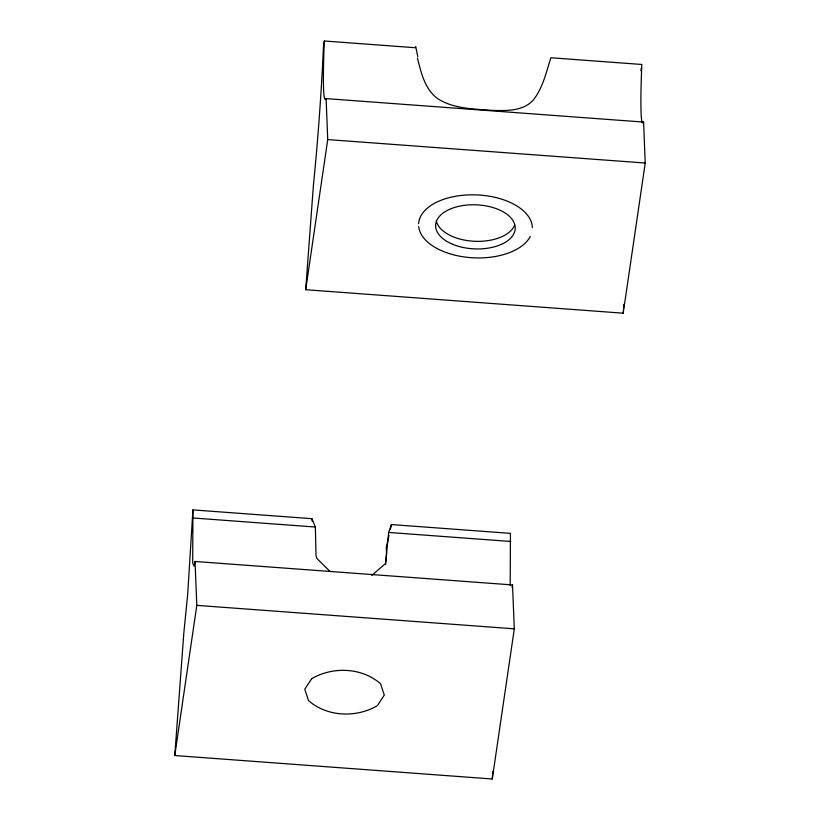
<?xml version="1.0" encoding="UTF-8"?>
<svg xmlns="http://www.w3.org/2000/svg" width="820" height="820" viewBox="0 0 820 820"><rect width="100%" height="100%" fill="white"/><g stroke="black" fill="none" stroke-linecap="round" stroke-linejoin="round"><path stroke-width="1.23" d="M510.183 585.285L510.44 533.359L391.437 524.564L388.67 532.447L385.615 563.422L371.819 575.445M192.936 509.896L192.7 563.073L194.063 566.128L195.027 561.474L512.52 584.937L514.304 628.827L492.266 779L174.773 755.527L183.844 632.814L187.688 594.346L192.936 509.896L311.928 518.691L315.362 527.024L316.038 555.868L316.766 558.338L330.214 571.601M324.32 41A130.913 6.273 -85.8 0 0 326.104 98.605L643.597 122.077L645.227 163.036L623.2 313.189L305.696 289.716L313.435 184.9A130.913 6.273 -85.8 0 0 323.408 47.252L324.32 41L415.268 47.724M492.266 779L492.83 771.405M623.2 313.189L623.384 310.657M623.569 308.135L623.856 304.343M385.482 564.539L386.507 554.453L386.292 547.463L388.998 535.409M174.773 755.527L196.8 605.365L195.027 561.474M305.696 289.716L327.733 139.574L326.104 98.605M640.902 70.725L641.271 68.224M512.049 587.264L512.52 584.937M390.351 529.382L391.437 524.564M327.733 139.574L645.227 163.036M193.264 518.004L315.362 527.024M388.67 532.447L510.768 541.477M196.8 605.365L514.304 628.827M417.452 58.025C421.09 72.59 424.76 89.134 437.552 98.564C453.46 108.875 473.355 108.875 491.621 110.362C506.083 110.731 523.898 111.643 533.984 99.158C543.055 87.063 546.386 71.904 550.866 57.748L641.824 64.472A130.913 6.273 -85.8 0 0 642.378 122.836M311.928 518.691L312.112 521.151M417.81 56.59A135.894 31.283 87.6 0 1 415.699 46.361M643.597 122.077A130.913 6.273 -85.8 0 1 643.157 122.826M530.314 236.324A56.918 31.498 2.4 0 1 469.542 257.552A56.918 31.498 2.4 0 1 418.682 226.617M418.61 223.655A56.918 31.498 2.4 0 1 476.061 194.883A56.918 31.498 2.4 0 1 532.344 227.622M514.529 225.438A39.842 22.048 2.4 0 1 474.032 241.264A39.842 22.048 2.4 0 1 436.353 221.287M311.723 678.673L304.784 689.241L308.505 700.598C327.19 716.957 356.259 718.033 377.354 705.682L384.293 695.124L380.572 683.767C361.876 667.408 332.817 666.332 311.723 678.673M452.814 244.35A39.842 22.048 2.4 0 0 515.134 229.784A39.842 22.048 2.4 0 0 458.38 206.425A39.842 22.048 2.4 0 0 452.814 244.35"/></g></svg>
